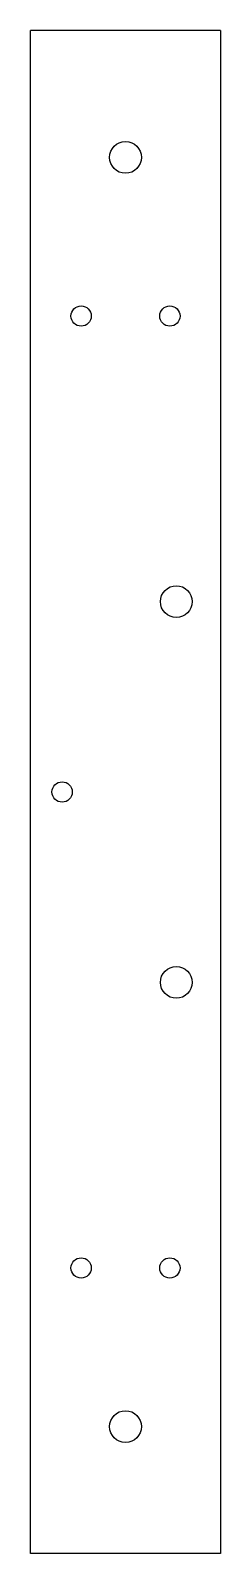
# Model space of a CAD drawing. Header units: millimetres. Extents: x -8 to 8, y -120 to 0.
import ezdxf

# ---------------------------------------------------------------- set-up
doc = ezdxf.new("R2010")
doc.units = ezdxf.units.MM

msp = doc.modelspace()

# ---------------------------------------------------------------- linework, layer by layer
at = {"color": 7, "linetype": 'Continuous', "lineweight": 25}
for p, q in [((-7.5, -120), (-7.5, 0)), ((7.5, 0), (-7.5, 0)), ((7.5, 0), (7.5, -120)), ((7.5, -120), (-7.5, -120))]:
    msp.add_line(p, q, dxfattribs=at)
for centre, radius in [((0, -10), 1.25), ((-3.5, -22.5), 0.8), ((3.5, -22.5), 0.8), ((4, -45), 1.25), ((-5, -60), 0.8), ((4, -75), 1.25), ((-3.5, -97.5), 0.8), ((3.5, -97.5), 0.8), ((0, -110), 1.25)]:
    msp.add_circle(centre, radius, dxfattribs=at)

doc.saveas('drawing.dxf')
